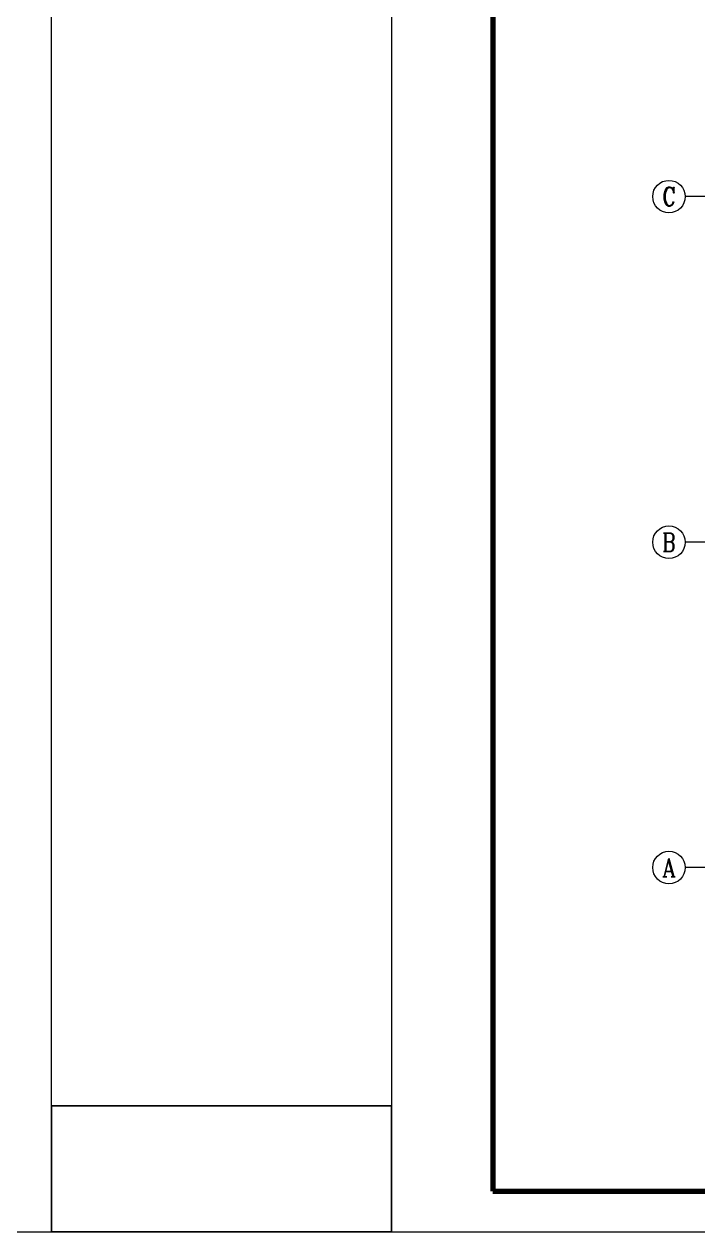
# Model space of a CAD drawing. Extents: x 3968514 to 5230306, y -516551 to -228246.
# Drawn here: x 4659082 to 4675666, y -359553 to -329853 of the extents above; entities that cross this region are included whole.
import ezdxf
from ezdxf.enums import TextEntityAlignment as Align

# ---------------------------------------------------------------- set-up
doc = ezdxf.new("R2010")
doc.units = 0
doc.header["$LTSCALE"] = 1000
doc.header["$MEASUREMENT"] = 0
for name, color, linetype, lineweight in [('AXIS', 3, 'Continuous', 15), ('AXIS_TEXT', 7, 'Continuous', 15), ('FRAME', 3, 'Continuous', 18)]:
    doc.layers.add(name, color=color, linetype=linetype, lineweight=lineweight)
doc.styles.add('_TCH_AXIS', font='COMPLEX', dxfattribs={"bigfont": 'GBCBIG'})
doc.styles.add('COMPLEX', font='COMPLEX')

# ---------------------------------------------------------------- blocks, each defined once
blk = doc.blocks.new('A$C0B803521')
at = {"layer": 'FRAME', "lineweight": 18}
for p, q in [((-100043, 93652), (-100043, 34252)), ((-15943, 34252), (-15943, 93652)), ((-100043, 34252), (-15943, 34252))]:
    blk.add_line(p, q, dxfattribs=at)
at = {"layer": 'FRAME', "lineweight": 140}
for p, q in [((-97543, 92652), (-97543, 35252)), ((-97543, 35252), (-16943, 35252))]:
    blk.add_line(p, q, dxfattribs=at)
blk = doc.blocks.new('_AXISO')
blk.add_circle((0, 0), 0.5)
at = {"layer": 'AXIS_TEXT', "style": 'COMPLEX', "width": 1.041667}
blk.add_attdef('A', text='', height=0.56, dxfattribs=at).set_placement((-0.25, -0.28), (0.25, -0.28), align=Align.FIT)
blk = doc.blocks.new('A$Cbcbeac01')
at = {"layer": 'AXIS'}
for p, q in [((-2300, -25500), (-6300, -25500)), ((-2300, -34000), (-6300, -34000)), ((-2300, -42000), (-6300, -42000))]:
    blk.add_line(p, q, dxfattribs=at)
ref = blk.add_blockref('_AXISO', (-6700, -25500), dxfattribs=dict(at, xscale=800, yscale=800, zscale=800))
ref.add_attrib('A', 'C', dxfattribs={"layer": 'AXIS_TEXT', "height": 452, "style": '_TCH_AXIS', "width": 1.024}).set_placement((-6865.3, -25726), (-6534.7, -25726), align=Align.FIT)
ref = blk.add_blockref('_AXISO', (-6700, -34000), dxfattribs=dict(at, xscale=800, yscale=800, zscale=800))
ref.add_attrib('A', 'B', dxfattribs={"layer": 'AXIS_TEXT', "height": 448.3, "style": '_TCH_AXIS', "width": 0.924665}).set_placement((-6867.8, -34224.2), (-6532.2, -34224.2), align=Align.FIT)
ref = blk.add_blockref('_AXISO', (-6700, -42000), dxfattribs=dict(at, xscale=800, yscale=800, zscale=800))
ref.add_attrib('A', 'A', dxfattribs={"layer": 'AXIS_TEXT', "height": 450.2, "style": '_TCH_AXIS', "width": 0.863198}).set_placement((-6866.5, -42225.1), (-6533.5, -42225.1), align=Align.FIT)

msp = doc.modelspace()

# ---------------------------------------------------------------- linework, layer by layer
at = {"color": 6}
msp.add_lwpolyline([(4659754.24624, -359553.30351), (4668120.86706, -359553.30351), (4668120.86706, -356456.7028), (4659754.24624, -356456.7028)], close=True, dxfattribs=at)

# ---------------------------------------------------------------- block references
for name, p in [('A$C0B803521', (4675697.36617, -393805.3043)), ('A$C0B803521', (4768163.98699, -393805.3043)), ('A$Cbcbeac01', (4681654.83494, -308594.70505, -0.30417))]:
    msp.add_blockref(name, p)

doc.saveas('drawing.dxf')
